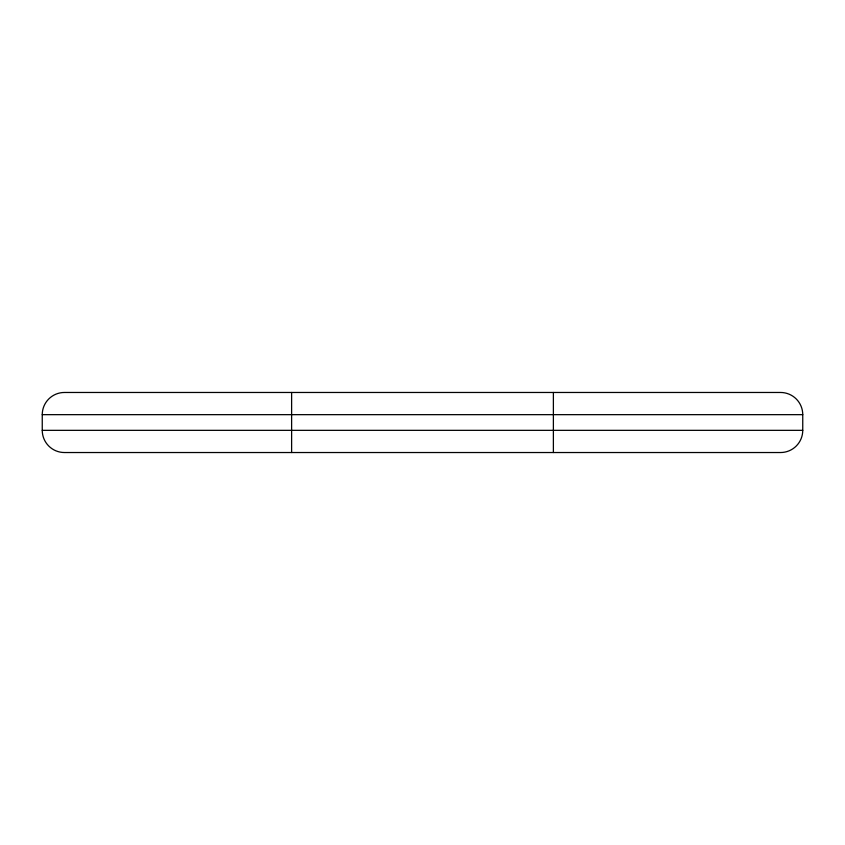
<?xml version="1.0" encoding="UTF-8"?>
<svg xmlns="http://www.w3.org/2000/svg" width="845" height="845" viewBox="0 0 845 845"><rect width="100%" height="100%" fill="white"/><g stroke="black" fill="none" stroke-linecap="round" stroke-linejoin="round"><path stroke-width="1.27" d="M42.25 414.663L802.75 414.663L802.75 430.337A22.192 22.192 0 0 1 780.558 452.529L64.442 452.529A22.192 22.192 0 0 1 42.25 430.337L42.25 414.663A22.192 22.192 0 0 1 64.442 392.471L780.558 392.471A22.192 22.192 0 0 1 802.75 414.663M42.25 430.337L802.75 430.337M553.38 392.471L553.38 452.529M291.62 392.471L291.62 452.529"/></g></svg>
